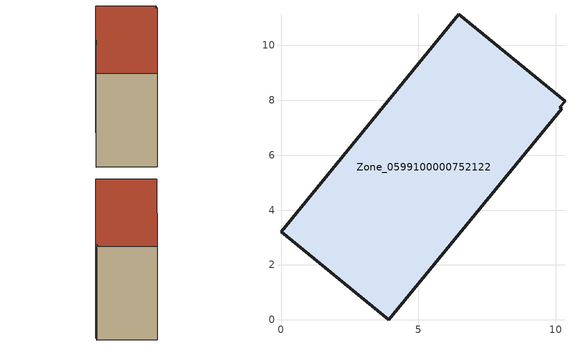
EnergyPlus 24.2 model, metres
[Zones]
Zone_0599100000752122
 floor ground (C_G): 10.22,7.69 3.91,0 0,3.21 6.47,11.13 10.34,7.96 10.15,7.74 z0
 wall outside (C_F): 0,3.21 3.91,0 10.22,7.69 10.15,7.74 10.34,7.96 6.47,11.13 0,3.21 z0:9.24
 roof outside (C_R): 3.91,0 10.22,7.69 10.15,7.74 10.34,7.96 6.47,11.13 0,3.21 z9.24
[BUILDING]
Pand.0599100000752122: North Axis=0; Terrain=City; Loads Convergence Tolerance Value=0.04; Temperature Convergence Tolerance Value=0.4; Solar Distribution=FullExterior; Maximum Number of Warmup Days=25; Minimum Number of Warmup Days=1
[Site:Location]
Rotterdam.The.Hague.AP_ZH_NLD Design_Conditions: Latitude=51.96; Longitude=4.45; Time Zone=1; Elevation=-4.5
[SITE:GROUNDTEMPERATURE:BUILDINGSURFACE]
18, 18, 18, 18, 18, 18, 18, 18, 18, 18, 18, 18
[MATERIAL] Thermal Absorptance=0.9; Solar Absorptance=0.7; Visible Absorptance=0.7
Name | Roughness | Thickness | Conductivity | Density | Specific Heat
G.TI.2006-2014 | MediumSmooth | 0.15 | 0.06 | 540 | 1210
F.TI.2006-2014 | Rough | 0.3 | 0.12 | 1920 | 840
R.TI.2006-2014 | MediumRough | 0.2 | 0.08 | 1500 | 1000
[CONSTRUCTION]
C_G: G.TI.2006-2014
C_F: F.TI.2006-2014
C_R: R.TI.2006-2014
[ZONE]
Zone_0599100000752122: Type=1; Multiplier=1; Ceiling Height=Autocalculate; Volume=Autocalculate; Floor Area=autocalculate; Part of Total Floor Area=Yes
[ZONEINFILTRATION:DESIGNFLOWRATE]
Infil_Zone_0599100000752122: Zone or ZoneList or Space or SpaceList=Zone_0599100000752122; Schedule=AlwaysOn; Design Flow Rate Calculation Method=Flow/Area; Flow Rate per Floor Area=0.0015; Constant Term Coefficient=1; Temperature Term Coefficient=0; Velocity Term Coefficient=0; Velocity Squared Term Coefficient=0
[HVACTEMPLATE:ZONE:IDEALLOADSAIRSYSTEM]
Zone_0599100000752122: Maximum Heating Supply Air Temperature=50; Minimum Cooling Supply Air Temperature=13; Maximum Heating Supply Air Humidity Ratio=0.0156; Minimum Cooling Supply Air Humidity Ratio=0.0077; Heating Limit=NoLimit; Cooling Limit=NoLimit; Dehumidification Control Type=ConstantSensibleHeatRatio; Cooling Sensible Heat Ratio=0.7; Dehumidification Setpoint=60; Humidification Control Type=None; Humidification Setpoint=30; Outdoor Air Method=None; Outdoor Air Flow Rate per Person=0.00944; Outdoor Air Flow Rate per Zone Floor Area=0; Outdoor Air Flow Rate per Zone=0; Demand Controlled Ventilation Type=None; Outdoor Air Economizer Type=NoEconomizer; Heat Recovery Type=None; Sensible Heat Recovery Effectiveness=0.7; Latent Heat Recovery Effectiveness=0.65
[ZONECONTROL:THERMOSTAT]
ThermostatControl_Zone_0599100000752122: Zone or ZoneList=Zone_0599100000752122; Control Type Schedule=DualSetpointControlType; Control 1=Thermostat_Zone_0599100000752122; Temperature Difference Between Cutout And Setpoint=0
[THERMOSTATSETPOINT:DUALSETPOINT]
Thermostat_Zone_0599100000752122: Heating Setpoint Temperature Schedule=HeatingSetpoint_Zone_0599100000752122; Cooling Setpoint Temperature Schedule=CoolingSetpoint_Zone_0599100000752122
[SCHEDULE:COMPACT]
HeatingSetpoint_Zone_0599100000752122: Through: 12/31, For: AllDays, Until: 24:00, 21
CoolingSetpoint_Zone_0599100000752122: Through: 12/31, For: AllDays, Until: 24:00, 24
DualSetpointControlType: Through: 12/31, For: AllDays, Until: 24:00, 4
AlwaysOn: Through: 12/31, For: AllDays, Until: 24:00, 1
